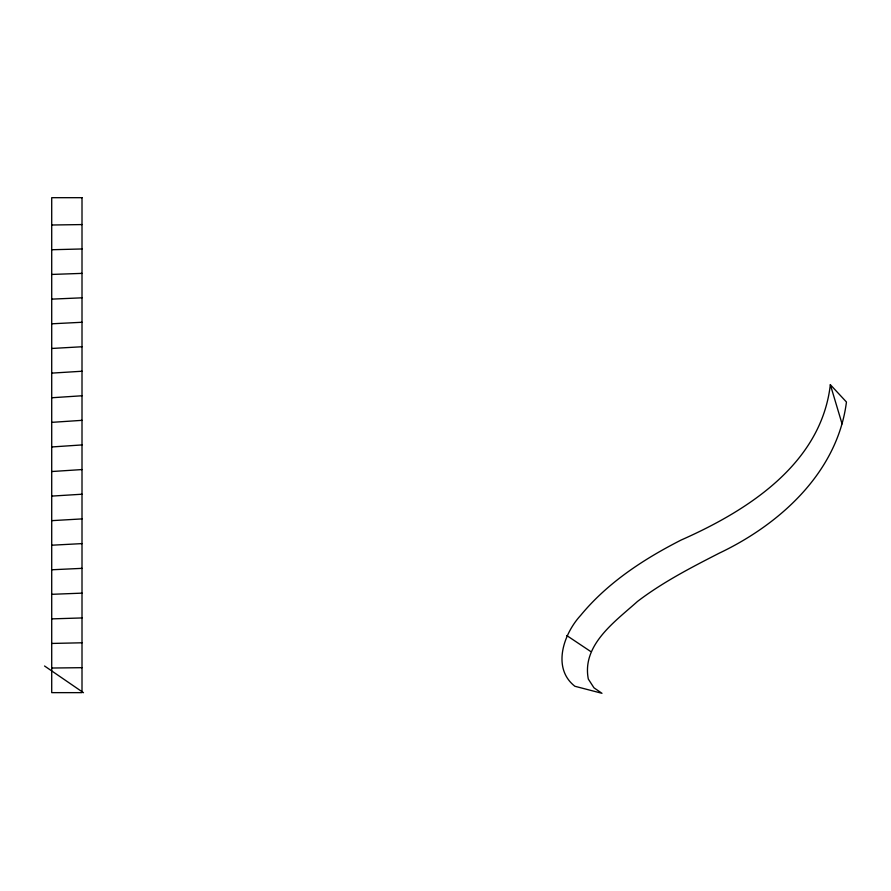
<?xml version="1.0" encoding="UTF-8"?>
<svg xmlns="http://www.w3.org/2000/svg" width="891" height="891" viewBox="0 0 891 891"><rect width="100%" height="100%" fill="white"/><g stroke="black" fill="none" stroke-linecap="round" stroke-linejoin="round"><path stroke-width="1.34" d="M830.345 384.689C821.19 463.788 747.783 510.554 681.203 540.002C643.703 559.102 607.573 582.647 580.598 615.447C563.791 633.657 551.574 667.983 574.873 686.259L601.982 693.309L593.963 687.807L588.316 679.065C581.656 644.806 615.224 621.484 637.51 601.425C662.781 582.168 691.093 567.578 719.282 553.144C780.215 524.175 837.507 472.185 846.45 402.019L830.345 384.689L842.073 423.882M51.711 422.356L82.005 420.34M51.711 446.959L82.005 444.932M51.723 397.754L82.005 395.771M51.7 471.528L82.005 469.568M51.723 373.117L82.005 371.246M51.7 496.098L82.005 494.227M51.7 520.656L82.005 518.907M51.723 348.47L81.994 346.755M51.7 545.214L82.005 543.61M51.723 323.801L81.994 322.275M51.711 569.772L82.005 568.358M51.723 299.131L81.994 297.817M51.711 594.319L82.005 593.139M51.723 274.439L81.994 273.381M51.711 618.877L81.994 617.942M51.723 249.736L82.005 248.968M51.711 643.447L81.994 642.79M51.711 225.011L82.005 224.577M51.711 668.027L82.005 667.682M566.743 635.528L590.666 651.499M44.55 666L83.487 692.697M82.005 197.691L51.711 197.691L51.711 692.641L82.005 692.641L82.005 197.691"/></g></svg>
